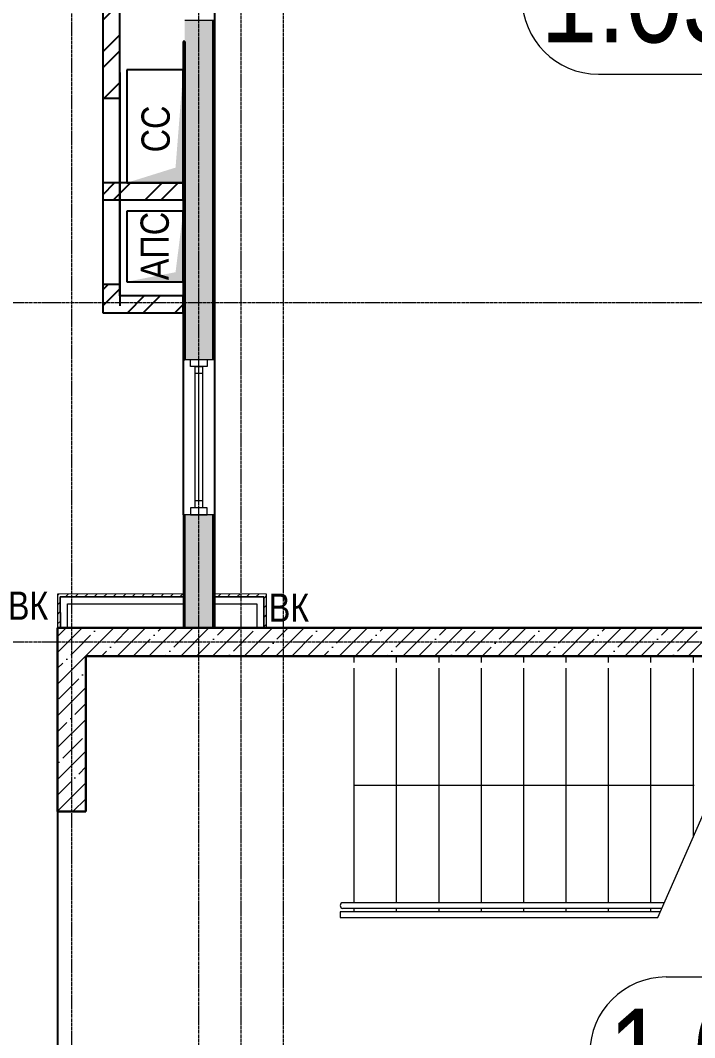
# Model space of a CAD drawing. Header units: millimetres. Extents: x -231292 to 573618, y -153144 to 564035.
# Drawn here: x 19920 to 24692, y -131545 to -124345 of the extents above; entities that cross this region are included whole.
import ezdxf
from ezdxf.enums import TextEntityAlignment as Align

# ---------------------------------------------------------------- set-up
doc = ezdxf.new("R2010")
doc.units = ezdxf.units.MM
doc.linetypes.add('CENTER2', pattern=[28.575, 19.05, -3.175, 3.175, -3.175])
doc.layers.get('0').update_dxf_attribs({"color": 250})
doc.layers.get('Defpoints').update_dxf_attribs({"color": 250})
for name, color, linetype, lineweight in [('АР_Area', 250, 'Continuous', 5), ('АР_Окна', 250, 'Continuous', 5), ('АР_Отверстия', 250, 'Continuous', 9), ('АР_Стены ГКЛ', 250, 'Continuous', 15), ('АР_Стены ЖБ', 250, 'Continuous', 35), ('АР_Стены кирпич', 250, 'Continuous', 20), ('АР_Стены ПЕНОблок', 250, 'Continuous', 20), ('АР_Тонкая', 250, 'Continuous', 5), ('АР_Ф_ЛК', 250, 'Continuous', 5), ('АР_Штриховка', 250, 'Continuous', 0), ('ВК_Шахты', 5, 'Continuous', 9), ('РД_Оси_100', 250, 'Continuous', 0), ('РД_проем_инж перемыч_фахверк', 250, 'Continuous', 18)]:
    doc.layers.add(name, color=color, linetype=linetype, lineweight=lineweight)
doc.layers.add('РД_Витраж_вн', color=250, linetype='Continuous')
doc.layers.add('РД_Проем', color=250, linetype='Continuous', lineweight=0, plot=False)
doc.layers.add('РД_проем_инж перемыч_подсчет', color=250, linetype='Continuous', lineweight=30, plot=False)
doc.styles.add('style1', font='ARIALN.TTF')

# ---------------------------------------------------------------- blocks, each defined once
blk = doc.blocks.new('MOK-МаркаПом_овал_ареал')
for p, q in [((-2.75, 3), (2.75, 3)), ((-2.75, -3), (2.75, -3))]:
    blk.add_line(p, q)
for centre, radius, start, end in [((-2.75, 0), 3, 90, 270), ((2.75, 0), 3, 270, 90), ((-3.75, 0), 3.5, 0, 0.001)]:
    blk.add_arc(centre, radius, start, end)
at = {"color": 0, "style": 'style1'}
blk.add_attdef('АР-ПОМЕЩЕНИЕ:НОМЕР', text='', height=3.5, dxfattribs=at).set_placement((0, 0), align=Align.MIDDLE)
at = {"layer": 'Defpoints', "color": 2, "style": 'style1'}
blk.add_attdef('АР-ПОМЕЩЕНИЕ:НАИМЕНОВАНИЕ', text='', height=1, dxfattribs=at).set_placement((-0.094, -4.814), align=Align.MIDDLE)
blk = doc.blocks.new('оси_рен')
at = {"layer": 'РД_Оси_100', "color": 251, "linetype": 'CENTER2', "true_color": 0x636466}
for p, q in [((1225207.916, 158413.25), (1189697.958, 158413.25)), ((1225207.916, 156013.25), (1189697.958, 156013.25))]:
    blk.add_line(p, q, dxfattribs=at)
for points in [[(1207052.916, 223268.25), (1207052.916, 135558.25)], [(1207952.916, 135558.25), (1207952.916, 223268.25)], [(1208252.916, 135558.25), (1208252.916, 223268.25)], [(1208552.916, 135558.25), (1208552.916, 223268.25)]]:
    blk.add_lwpolyline(points, dxfattribs=at)

msp = doc.modelspace()

# ---------------------------------------------------------------- hatches: boundary and pattern name
at = {"layer": 'АР_Стены ГКЛ', "linetype": 'Continuous', "lineweight": 0, "true_color": 0x000000}
h = msp.add_hatch(dxfattribs=at)
h.set_pattern_fill('ANSI31', color=18, scale=15, style=0)
h.set_pattern_definition([(45, (8883.46, -162345.283), (-33.67596, 33.67596), [])])
h.paths.add_polyline_path([(20183.421, -128405.996), (20203.424, -128425.969), (21083.389, -128424.759), (21083.362, -128404.759)], flags=0)
h = msp.add_hatch(dxfattribs=at)
h.set_pattern_fill('ANSI31', color=18, scale=15, style=0)
h.set_pattern_definition([(45, (8883.46, -162345.283), (-33.67596, 33.67596), [])])
h.paths.add_polyline_path([(20183.458, -128645.276), (20203.458, -128645.273), (20203.424, -128425.969), (20183.421, -128405.996)], flags=0)
h = msp.add_hatch(dxfattribs=at)
h.set_pattern_fill('ANSI31', color=18, scale=15, angle=-360, style=0)
h.set_pattern_definition([(45, (8883.46, -162345.283), (-33.67596, 33.67596), [])])
h.paths.add_polyline_path([(21283.68, -128404.759), (21283.616, -128424.759), (21643.482, -128425.898), (21663.484, -128405.962)], flags=0)
h = msp.add_hatch(dxfattribs=at)
h.set_pattern_fill('ANSI31', color=18, scale=15, angle=-360, style=0)
h.set_pattern_definition([(45, (8883.46, -162345.283), (-33.67596, 33.67596), [])])
h.paths.add_polyline_path([(21663.484, -128405.962), (21643.482, -128425.898), (21643.451, -128645.272), (21663.451, -128645.275)], flags=0)
at = {"layer": 'АР_Штриховка', "linetype": 'Continuous', "lineweight": 25, "true_color": 0x000000}
h = msp.add_hatch(dxfattribs=at)
h.set_pattern_fill('ANSI32', color=18, scale=25, style=0)
h.set_pattern_definition([(45, (-195364.72, -285208.53), (-168.3798, 168.3798), []), (45, (-195252.47, -285208.53), (-168.3798, 168.3798), [])])
h.paths.add_polyline_path([(20503.456, -126415.283), (20623.456, -126295.283), (20623.456, -126215.283), (20503.456, -126215.283)], flags=0)
h.paths.add_polyline_path([(20503.458, -125615.283), (20623.458, -125615.283), (20623.458, -125495.283), (20503.458, -125495.283)], flags=0)
h.paths.add_polyline_path([(20503.46, -124895.282), (20623.46, -124895.283), (20623.461, -124295.282), (20593.461, -124255.282), (20503.461, -124295.281)], flags=0)
h.paths.add_polyline_path([(20503.461, -124295.281), (20593.461, -124255.282), (20623.461, -124175.282), (20623.462, -123804.914), (20503.462, -123804.914)], flags=0)
at = {"layer": 'АР_Штриховка', "linetype": 'Continuous', "lineweight": 0, "true_color": 0x000000}
h = msp.add_hatch(dxfattribs=at)
h.set_pattern_fill('AR-CONC', color=18, angle=-315, style=0)
h.set_pattern_definition([(95, (8883.46, -162345.28), (140.09465, 117.5534), [19.05, -209.55]), (40, (8883.46, -162345.28), (-160.01845, 110.1767), [15.24, -167.6406]), (145.45144, (8895.13, -162335.49), (-19.9238, 227.7301), [16.19, -178.09024]), (91.1842, (8847.54, -162309.36), (221.4102, 161.9534), [28.575, -314.325]), (141.63556, (8866, -162295.87), (-7.0866, 342.8268), [24.285, -267.1356]), (36.18415, (8847.54, -162309.36), (-7.0866, 342.8268), [22.86, -251.4597]), (66, (8874.48, -162300.38), (179.52, 34.89515), [19.05, -209.55]), (11, (8874.48, -162300.38), (-86.5399, 173.9412), [15.24, -167.64]), (116.45145, (8889.44, -162297.47), (92.98005, 208.83634), [16.19, -178.0899]), (82.5, (8883.46, -162345.28), (-57.60547, 61.97341), [0, -165.608, 0, -170.18, 0, -168.275]), (52.5, (8883.46, -162345.28), (-23.58973, 118.087), [0, -97.028, 0, -161.798, 0, -64.135]), (12.5, (8843.406, -162385.335), (99.92786, 91.8262), [0, -63.5, 0, -198.12, 0, -262.89]), (2.5, (8825.45, -162403.3), (86.7639, 122.7224), [0, -82.55, 0, -131.572, 0, -186.69])])
h.paths.add_polyline_path([(21283.458, -124345.283), (21083.458, -124345.283), (21083.458, -125345.283), (21283.458, -125345.283)], flags=0)
h.paths.add_polyline_path([(21283.458, -125345.283), (21083.458, -125345.283), (21083.458, -126145.283), (21283.458, -126145.283)], flags=0)
h.paths.add_polyline_path([(21283.458, -126145.283), (21083.458, -126145.283), (21083.458, -126745.283), (21283.458, -126745.283)], flags=0)
h.paths.add_polyline_path([(21283.458, -127845.283), (21083.458, -127845.283), (21083.458, -128645.283), (21283.458, -128645.283)], flags=0)
at = {"layer": 'АР_Штриховка', "linetype": 'Continuous', "lineweight": 25, "true_color": 0x000000}
h = msp.add_hatch(dxfattribs=at)
h.set_pattern_fill('ANSI32', color=18, scale=25, style=0)
h.set_pattern_definition([(45, (-195364.72, -285208.53), (-168.3798, 168.3798), []), (45, (-195252.47, -285208.53), (-168.3798, 168.3798), [])])
h.paths.add_polyline_path([(21073.458, -125615.283), (21073.458, -125495.283), (20623.458, -125495.283), (20623.458, -125615.283)], flags=0)
h = msp.add_hatch(dxfattribs=at)
h.set_pattern_fill('ANSI32', color=18, scale=25, style=0)
h.set_pattern_definition([(45, (-195364.72, -285208.53), (-168.3798, 168.3798), []), (45, (-195252.47, -285208.53), (-168.3798, 168.3798), [])])
h.paths.add_polyline_path([(21073.458, -126415.283), (21073.458, -126295.283), (20623.456, -126295.283), (20503.456, -126415.283)], flags=0)
at = {"layer": 'АР_Штриховка', "linetype": 'Continuous', "lineweight": 5, "true_color": 0x000000}
h = msp.add_hatch(dxfattribs=at)
h.set_pattern_fill('ANSI35', color=18, scale=25, style=0)
h.set_pattern_definition([(45, (8883.46, -162345.28), (-112.2532, 112.2532), []), (45, (8995.71, -162345.28), (-112.2532, 112.2532), [198.4375, -39.6875, 0, -39.6875])])
h.paths.add_polyline_path([(20183.458, -133045.283), (20383.458, -132845.283), (20383.458, -131745.283), (20183.458, -131745.283)], flags=0)
h.paths.add_polyline_path([(20183.458, -129945.283), (20383.458, -129945.283), (20383.458, -128845.283), (20183.458, -128645.283)], flags=0)
h = msp.add_hatch(dxfattribs=at)
h.set_pattern_fill('ANSI35', color=18, scale=25, angle=-360, style=0)
h.set_pattern_definition([(45, (8883.46, -162345.28), (-112.2532, 112.2532), []), (45, (8995.71, -162345.28), (-112.2532, 112.2532), [198.4375, -39.6875, 0, -39.6875])])
h.paths.add_polyline_path([(20183.458, -128645.283), (20383.458, -128845.283), (28883.458, -128845.283), (29083.458, -128645.283)], flags=0)

# ---------------------------------------------------------------- linework, layer by layer
at = {"color": 18, "linetype": 'Continuous', "lineweight": 25, "true_color": 0x000000}
for p, q in [((21073.458, -124695.283), (20673.458, -124695.283)), ((20673.458, -124695.283), (20673.458, -125495.283)), ((21073.458, -124695.283), (20673.458, -124695.283)), ((20673.458, -124695.283), (20673.458, -125495.283)), ((21073.458, -125495.283), (21073.458, -124695.283)), ((21073.458, -125495.283), (21073.458, -124695.283)), ((20673.458, -125495.283), (21073.458, -125495.283)), ((20673.458, -125495.283), (21073.458, -125495.283)), ((21073.458, -125695.283), (20673.458, -125695.283)), ((20673.458, -125695.283), (20673.458, -126195.283)), ((21073.458, -125695.283), (20673.458, -125695.283)), ((20673.458, -125695.283), (20673.458, -126195.283)), ((21073.458, -126195.283), (21073.458, -125695.283)), ((21073.458, -126195.283), (21073.458, -125695.283)), ((20673.458, -126195.283), (21073.458, -126195.283)), ((20673.458, -126195.283), (21073.458, -126195.283))]:
    msp.add_line(p, q, dxfattribs=at)
msp.add_lwpolyline([(21293.458, -128645.283), (28863.458, -128645.283), (28863.458, -110245.283), (21293.458, -110245.283)], close=True)
msp.add_lwpolyline([(20183.458, -129945.283), (20183.458, -131745.283)])
for points in [[(20673.458, -125495.283), (21073.458, -125495.283), (21018.827, -125387.564), (21073.458, -124695.283)], [(20673.458, -125495.283), (21073.458, -125495.283), (21018.827, -125387.564), (21073.458, -124695.283)], [(20673.458, -126195.283), (21073.458, -126195.283), (21018.827, -126127.959), (21073.458, -125695.283)], [(20673.458, -126195.283), (21073.458, -126195.283), (21018.827, -126127.959), (21073.458, -125695.283)]]:
    msp.add_solid(points, dxfattribs=at)
at = {"layer": 'АР_Окна', "color": 18, "linetype": 'Continuous', "lineweight": 5, "true_color": 0x000000}
for p, q in [((21073.458, -127845.283), (21073.458, -126745.283)), ((21293.458, -127845.283), (21293.458, -126745.283)), ((21208.458, -126845.283), (21158.458, -126845.283)), ((21183.458, -127745.283), (21183.458, -126845.283)), ((21208.458, -127745.283), (21158.458, -127745.283))]:
    msp.add_line(p, q, dxfattribs=at)
for points in [[(21123.458, -126795.283), (21123.458, -126745.283), (21243.458, -126745.283), (21243.458, -126795.283)], [(21208.458, -127795.283), (21158.458, -127795.283), (21158.458, -126795.283), (21208.458, -126795.283)], [(21123.458, -127795.283), (21123.458, -127845.283), (21243.458, -127845.283), (21243.458, -127795.283)]]:
    msp.add_lwpolyline(points, close=True, dxfattribs=at)
at = {"layer": 'АР_Стены ГКЛ', "color": 18, "linetype": 'Continuous', "lineweight": 5, "true_color": 0x000000}
for p, q in [((21083.362, -128404.759), (20183.421, -128405.996)), ((20183.421, -128405.996), (20183.458, -128645.276)), ((21083.389, -128424.759), (20203.424, -128425.969)), ((20203.424, -128425.969), (21083.389, -128424.759)), ((20203.424, -128425.969), (20203.458, -128645.273)), ((20203.458, -128645.273), (20203.424, -128425.969)), ((21083.389, -128424.759), (21083.362, -128404.759)), ((21083.458, -128474.759), (21083.389, -128424.759)), ((21283.616, -128424.759), (21283.458, -128474.759)), ((21283.68, -128404.759), (21283.616, -128424.759)), ((21643.482, -128425.898), (21283.616, -128424.759)), ((21283.616, -128424.759), (21643.482, -128425.898)), ((21663.484, -128405.962), (21283.68, -128404.759)), ((21643.451, -128645.272), (21643.482, -128425.898)), ((21643.482, -128425.898), (21643.451, -128645.272)), ((21663.451, -128645.275), (21663.484, -128405.962)), ((20253.432, -128475.9), (21083.458, -128474.759)), ((20253.458, -128645.265), (20253.432, -128475.9)), ((21283.458, -128474.759), (21593.475, -128475.74)), ((21593.475, -128475.74), (21593.451, -128645.265)), ((20183.458, -128645.276), (20203.458, -128645.273)), ((20203.458, -128645.273), (20253.458, -128645.265)), ((21593.451, -128645.265), (21643.451, -128645.272)), ((21643.451, -128645.272), (21663.451, -128645.275))]:
    msp.add_line(p, q, dxfattribs=at)
at = {"layer": 'АР_Стены ЖБ', "color": 18, "linetype": 'Continuous', "lineweight": 30, "true_color": 0x000000}
for p, q in [((20183.458, -128645.283), (20183.458, -129945.283)), ((29083.458, -128645.283), (20183.458, -128645.283)), ((20383.458, -129945.283), (20383.458, -128845.283)), ((20383.458, -128845.283), (28883.458, -128845.283)), ((20183.458, -129945.283), (20383.458, -129945.283))]:
    msp.add_line(p, q, dxfattribs=at)
at = {"layer": 'АР_Стены кирпич', "color": 18, "linetype": 'Continuous', "lineweight": 25, "true_color": 0x000000}
for p, q in [((20503.461, -124295.281), (20503.46, -124895.282)), ((20623.46, -124895.283), (20623.461, -124295.282)), ((20503.46, -124895.282), (20503.458, -125495.282)), ((20503.46, -124895.282), (20623.46, -124895.283)), ((20623.458, -125495.283), (20623.46, -124895.283)), ((20623.458, -125495.283), (20503.458, -125495.283)), ((20503.458, -125495.283), (20503.458, -125615.283)), ((20623.458, -125615.283), (20623.458, -125495.283)), ((21073.458, -125495.283), (20623.458, -125495.283)), ((20623.458, -125495.283), (20623.458, -125615.283)), ((21073.458, -125615.283), (21073.458, -125495.283)), ((20503.458, -125615.283), (20503.456, -126215.283)), ((20503.458, -125615.283), (20623.458, -125615.283)), ((20623.456, -126215.283), (20623.458, -125615.283)), ((20623.458, -125615.283), (21073.458, -125615.283)), ((20623.456, -126215.283), (20503.456, -126215.283)), ((20503.456, -126215.283), (20503.456, -126415.283)), ((20623.456, -126295.283), (20623.456, -126215.283)), ((21073.458, -126295.283), (20623.456, -126295.283)), ((21073.458, -126415.283), (21073.458, -126295.283)), ((20503.456, -126415.283), (21073.458, -126415.283))]:
    msp.add_line(p, q, dxfattribs=at)
at = {"layer": 'АР_Стены кирпич', "color": 18, "lineweight": 25, "true_color": 0x000000}
msp.add_line((20623.458, -125495.283), (20503.458, -125495.282), dxfattribs=at)
at = {"layer": 'АР_Стены ПЕНОблок', "color": 18, "linetype": 'Continuous', "lineweight": 20, "true_color": 0x000000}
for p, q in [((21283.458, -124345.283), (21083.458, -124345.283)), ((21283.458, -125345.283), (21283.458, -124345.283)), ((21283.458, -126145.283), (21283.458, -125345.283)), ((21083.458, -126145.283), (21083.458, -126745.283)), ((21283.458, -126745.283), (21283.458, -126145.283)), ((21083.458, -126745.283), (21283.458, -126745.283)), ((21283.458, -127845.283), (21083.458, -127845.283)), ((21083.458, -127845.283), (21083.458, -128645.283)), ((21283.458, -128645.283), (21283.458, -127845.283)), ((21083.458, -128645.283), (21283.458, -128645.283))]:
    msp.add_line(p, q, dxfattribs=at)
at = {"layer": 'АР_Стены ПЕНОблок', "color": 18, "linetype": 'Continuous', "lineweight": 25, "true_color": 0x000000}
msp.add_line((21083.458, -124495.283), (21083.458, -126745.283), dxfattribs=at)
at = {"layer": 'АР_Тонкая', "color": 18, "linetype": 'Continuous', "lineweight": 0, "true_color": 0x000000}
for p, q in [((21293.458, -124345.283), (21283.458, -124345.283)), ((21283.458, -124345.283), (21283.458, -125345.283)), ((21293.458, -125345.283), (21293.458, -124345.283)), ((21283.458, -125345.283), (21283.458, -126145.283)), ((21293.458, -126145.283), (21293.458, -125345.283)), ((21073.458, -126145.283), (21073.458, -126745.283)), ((21083.458, -126745.283), (21083.458, -126145.283)), ((21283.458, -126145.283), (21283.458, -126745.283)), ((21293.458, -126745.283), (21293.458, -126145.283)), ((21073.458, -126745.283), (21083.458, -126745.283)), ((21283.458, -126745.283), (21293.458, -126745.283)), ((21083.458, -127845.283), (21073.458, -127845.283)), ((21073.458, -127845.283), (21073.458, -128645.283)), ((21083.458, -128645.283), (21083.458, -127845.283)), ((21293.458, -127845.283), (21283.458, -127845.283)), ((21283.458, -127845.283), (21283.458, -128645.283)), ((21293.458, -128645.283), (21293.458, -127845.283)), ((21073.458, -128645.283), (21083.458, -128645.283)), ((21283.458, -128645.283), (21293.458, -128645.283))]:
    msp.add_line(p, q, dxfattribs=at)
at = {"layer": 'АР_Тонкая', "color": 18, "linetype": 'Continuous', "lineweight": 25, "true_color": 0x000000}
for p, q in [((21083.458, -124495.283), (21073.458, -124495.283)), ((21073.458, -124495.283), (21073.458, -126745.283)), ((21083.458, -126745.283), (21083.458, -124495.283)), ((21073.458, -126745.283), (21083.458, -126745.283))]:
    msp.add_line(p, q, dxfattribs=at)
at = {"layer": 'АР_Тонкая', "color": 18, "true_color": 0x000000}
msp.add_line((24431.081, -130695.283), (24788.359, -129884.666), dxfattribs=at)
at = {"layer": 'АР_Ф_ЛК', "color": 18, "true_color": 0x000000}
for p, q in [((22283.458, -128890.283), (22283.458, -128845.283)), ((22583.458, -128890.283), (22583.458, -128845.283)), ((22883.458, -128890.283), (22883.458, -128845.283)), ((23183.458, -128890.283), (23183.458, -128845.283)), ((23483.458, -128890.283), (23483.458, -128845.283)), ((23783.458, -128890.283), (23783.458, -128845.283)), ((24083.458, -128890.283), (24083.458, -128845.283)), ((24383.458, -128890.283), (24383.458, -128845.283)), ((24683.458, -128890.283), (24683.458, -128845.283)), ((22283.458, -130590.283), (22283.458, -128930.283)), ((22583.458, -130590.283), (22583.458, -128930.283)), ((22883.458, -130590.283), (22883.458, -128930.283)), ((23183.458, -130590.283), (23183.458, -128930.283)), ((23483.458, -130590.283), (23483.458, -128930.283)), ((23783.458, -130590.283), (23783.458, -128930.283)), ((24083.458, -130590.283), (24083.458, -128930.283)), ((24383.458, -130590.283), (24383.458, -128930.283)), ((24683.458, -130122.672), (24683.458, -128930.283)), ((24222.936, -129760.283), (22283.458, -129760.283)), ((24689.185, -129760.283), (24222.936, -129760.283)), ((24448.711, -130655.283), (22183.458, -130655.283)), ((22183.458, -130655.283), (22183.458, -130695.283)), ((22283.458, -130655.283), (22283.458, -130630.283)), ((22583.458, -130655.283), (22583.458, -130630.283)), ((22883.458, -130655.283), (22883.458, -130630.283)), ((23183.458, -130655.283), (23183.458, -130630.283)), ((23483.458, -130655.283), (23483.458, -130630.283)), ((23783.458, -130655.283), (23783.458, -130630.283)), ((24083.458, -130655.283), (24083.458, -130630.283)), ((24383.458, -130655.283), (24383.458, -130630.283)), ((22183.458, -130695.283), (24431.081, -130695.283))]:
    msp.add_line(p, q, dxfattribs=at)
at = {"layer": 'АР_Ф_ЛК', "color": 18, "lineweight": 9, "true_color": 0x000000}
for p, q in [((24477.36, -130590.283), (22203.458, -130590.283)), ((24459.73, -130630.283), (22203.458, -130630.283))]:
    msp.add_line(p, q, dxfattribs=at)
msp.add_arc((22203.458, -130610.283), 20, 90, 270, dxfattribs=at)
at = {"layer": 'РД_Витраж_вн', "color": 18, "linetype": 'Continuous', "lineweight": 25, "true_color": 0x000000}
for p, q in [((21073.458, -126745.283), (21073.458, -127845.283)), ((21293.458, -126745.283), (21293.458, -127845.283))]:
    msp.add_line(p, q, dxfattribs=at)
at = {"layer": 'РД_Проем', "color": 18, "linetype": 'Continuous', "lineweight": 25, "true_color": 0x000000}
for p, q in [((20503.46, -124895.283), (20503.458, -125495.283)), ((20623.46, -124895.283), (20623.458, -125495.283)), ((20503.458, -125615.283), (20503.456, -126215.283)), ((20623.458, -125615.283), (20623.456, -126215.283))]:
    msp.add_line(p, q, dxfattribs=at)
at = {"layer": 'РД_Проем', "color": 18, "linetype": 'Continuous', "lineweight": 0, "true_color": 0x000000}
for p, q in [((21073.458, -126745.283), (21073.458, -127845.283)), ((21293.458, -126745.283), (21293.458, -127845.283))]:
    msp.add_line(p, q, dxfattribs=at)
at = {"layer": 'РД_проем_инж перемыч_подсчет', "color": 18, "linetype": 'Continuous', "lineweight": 25, "true_color": 0x000000}
for p, q in [((20503.46, -124715.283), (20503.456, -126365.283)), ((20623.46, -124715.283), (20623.456, -126365.283))]:
    msp.add_line(p, q, dxfattribs=at)
at = {"layer": 'РД_проем_инж перемыч_фахверк', "color": 18, "linetype": 'Continuous', "lineweight": 18, "true_color": 0x000000}
for p, q in [((21073.458, -126745.283), (21073.458, -127845.283)), ((21293.458, -126745.283), (21293.458, -127845.283))]:
    msp.add_line(p, q, dxfattribs=at)

# ---------------------------------------------------------------- block references
at = {"rotation": 359.999868838025}
msp.add_blockref('оси_рен', (-1186769.82, -284755.728), dxfattribs=at)
at = {"layer": 'АР_Area', "color": 18, "linetype": 'Continuous', "lineweight": 5, "true_color": 0x000000}
ref = msp.add_blockref('MOK-МаркаПом_овал_ареал', (24505.905, -124186.433), dxfattribs=dict(at, xscale=180, yscale=180, zscale=100))
ref.add_attrib('АР-ПОМЕЩЕНИЕ:НОМЕР', '1.030', dxfattribs={"layer": '0', "color": 0, "height": 630, "style": 'style1'}).set_placement((24505.905, -124186.433), align=Align.MIDDLE)
ref = msp.add_blockref('MOK-МаркаПом_овал_ареал', (24985.338, -131655.952), dxfattribs=dict(at, xscale=180, yscale=180, zscale=100))
ref.add_attrib('АР-ПОМЕЩЕНИЕ:НОМЕР', '1.025', dxfattribs={"layer": '0', "color": 0, "height": 630, "style": 'style1'}).set_placement((24985.338, -131655.952), align=Align.MIDDLE)

# ---------------------------------------------------------------- texts
at = {"layer": 'АР_Отверстия', "color": 18, "lineweight": 25, "true_color": 0x000000, "style": 'style1'}
for s, p in [('СС', (20977.604, -125279.368)), ('АПС', (20970.974, -126184.343))]:
    msp.add_text(s, height=200, rotation=90, dxfattribs=at).set_placement(p)
at = {"layer": 'ВК_Шахты', "color": 18, "lineweight": 50, "true_color": 0x000000, "style": 'style1'}
for p in [(19832.093, -128588.134), (21678.18, -128602.176)]:
    msp.add_text('ВК', height=200, dxfattribs=at).set_placement(p)

doc.saveas('drawing.dxf')
